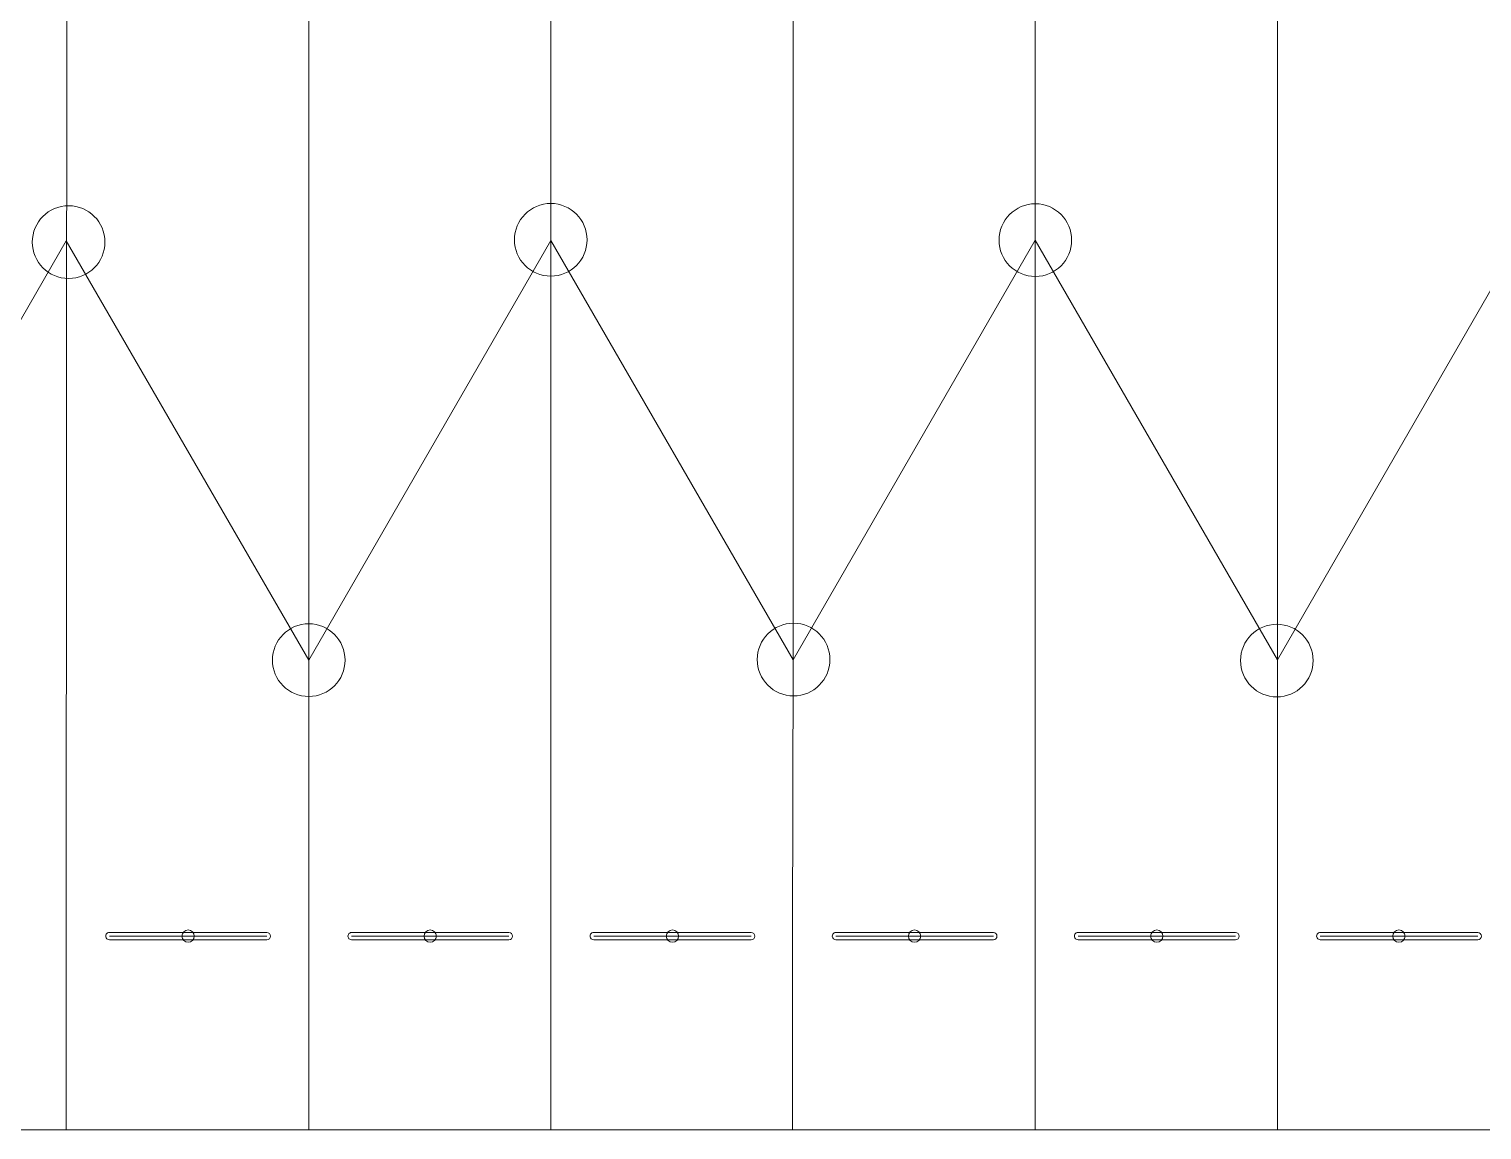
# Model space of a CAD drawing. Header units: inches. Extents: x -10.7 to 7.9, y 1.5 to 5.1.
# Drawn here: x 3.187 to 5.549, y 1.509 to 3.299 of the extents above; entities that cross this region are included whole.
import ezdxf
from ezdxf.lldxf.tags import DXFTag

# ---------------------------------------------------------------- set-up
doc = ezdxf.new("R2010")
doc.units = ezdxf.units.IN
doc.header["$MEASUREMENT"] = 0
doc.layers.add('SLD-0', color=7, linetype='Continuous')
tags = doc.linetypes.add('New Line205', pattern=[2, 1, -1]).pattern_tags.tags
tags[6:7] = [DXFTag(74, 4), DXFTag(75, 0), DXFTag(340, '0'), DXFTag(46, 1.0), DXFTag(50, 0.0), DXFTag(44, 0.0), DXFTag(45, 0.0)]
tags[4:5] = [DXFTag(74, 4), DXFTag(75, 0), DXFTag(340, '0'), DXFTag(46, 1.0), DXFTag(50, 0.0), DXFTag(44, 0.0), DXFTag(45, 0.0)]
tags = doc.linetypes.add('New Line206', pattern=[2, 1, -1]).pattern_tags.tags
tags[6:7] = [DXFTag(74, 4), DXFTag(75, 0), DXFTag(340, '0'), DXFTag(46, 1.0), DXFTag(50, 0.0), DXFTag(44, 0.0), DXFTag(45, 0.0)]
tags[4:5] = [DXFTag(74, 4), DXFTag(75, 0), DXFTag(340, '0'), DXFTag(46, 1.0), DXFTag(50, 0.0), DXFTag(44, 0.0), DXFTag(45, 0.0)]
tags = doc.linetypes.add('New Line218', pattern=[0.8, 0.5, -0.1, 0.1, -0.1]).pattern_tags.tags
tags[10:11] = [DXFTag(74, 4), DXFTag(75, 0), DXFTag(340, '0'), DXFTag(46, 1.0), DXFTag(50, 0.0), DXFTag(44, 0.0), DXFTag(45, 0.0)]
tags[8:9] = [DXFTag(74, 4), DXFTag(75, 0), DXFTag(340, '0'), DXFTag(46, 1.0), DXFTag(50, 0.0), DXFTag(44, 0.0), DXFTag(45, 0.0)]
tags[6:7] = [DXFTag(74, 4), DXFTag(75, 0), DXFTag(340, '0'), DXFTag(46, 1.0), DXFTag(50, 0.0), DXFTag(44, 0.0), DXFTag(45, 0.0)]
tags[4:5] = [DXFTag(74, 4), DXFTag(75, 0), DXFTag(340, '0'), DXFTag(46, 1.0), DXFTag(50, 0.0), DXFTag(44, 0.0), DXFTag(45, 0.0)]
tags = doc.linetypes.add('New Line219', pattern=[0.8, 0.5, -0.1, 0.1, -0.1]).pattern_tags.tags
tags[10:11] = [DXFTag(74, 4), DXFTag(75, 0), DXFTag(340, '0'), DXFTag(46, 1.0), DXFTag(50, 0.0), DXFTag(44, 0.0), DXFTag(45, 0.0)]
tags[8:9] = [DXFTag(74, 4), DXFTag(75, 0), DXFTag(340, '0'), DXFTag(46, 1.0), DXFTag(50, 0.0), DXFTag(44, 0.0), DXFTag(45, 0.0)]
tags[6:7] = [DXFTag(74, 4), DXFTag(75, 0), DXFTag(340, '0'), DXFTag(46, 1.0), DXFTag(50, 0.0), DXFTag(44, 0.0), DXFTag(45, 0.0)]
tags[4:5] = [DXFTag(74, 4), DXFTag(75, 0), DXFTag(340, '0'), DXFTag(46, 1.0), DXFTag(50, 0.0), DXFTag(44, 0.0), DXFTag(45, 0.0)]
tags = doc.linetypes.add('New Line220', pattern=[0.8, 0.5, -0.1, 0.1, -0.1]).pattern_tags.tags
tags[10:11] = [DXFTag(74, 4), DXFTag(75, 0), DXFTag(340, '0'), DXFTag(46, 1.0), DXFTag(50, 0.0), DXFTag(44, 0.0), DXFTag(45, 0.0)]
tags[8:9] = [DXFTag(74, 4), DXFTag(75, 0), DXFTag(340, '0'), DXFTag(46, 1.0), DXFTag(50, 0.0), DXFTag(44, 0.0), DXFTag(45, 0.0)]
tags[6:7] = [DXFTag(74, 4), DXFTag(75, 0), DXFTag(340, '0'), DXFTag(46, 1.0), DXFTag(50, 0.0), DXFTag(44, 0.0), DXFTag(45, 0.0)]
tags[4:5] = [DXFTag(74, 4), DXFTag(75, 0), DXFTag(340, '0'), DXFTag(46, 1.0), DXFTag(50, 0.0), DXFTag(44, 0.0), DXFTag(45, 0.0)]
tags = doc.linetypes.add('New Line222', pattern=[0.8, 0.5, -0.1, 0.1, -0.1]).pattern_tags.tags
tags[10:11] = [DXFTag(74, 4), DXFTag(75, 0), DXFTag(340, '0'), DXFTag(46, 1.0), DXFTag(50, 0.0), DXFTag(44, 0.0), DXFTag(45, 0.0)]
tags[8:9] = [DXFTag(74, 4), DXFTag(75, 0), DXFTag(340, '0'), DXFTag(46, 1.0), DXFTag(50, 0.0), DXFTag(44, 0.0), DXFTag(45, 0.0)]
tags[6:7] = [DXFTag(74, 4), DXFTag(75, 0), DXFTag(340, '0'), DXFTag(46, 1.0), DXFTag(50, 0.0), DXFTag(44, 0.0), DXFTag(45, 0.0)]
tags[4:5] = [DXFTag(74, 4), DXFTag(75, 0), DXFTag(340, '0'), DXFTag(46, 1.0), DXFTag(50, 0.0), DXFTag(44, 0.0), DXFTag(45, 0.0)]
tags = doc.linetypes.add('New Line223', pattern=[0.8, 0.5, -0.1, 0.1, -0.1]).pattern_tags.tags
tags[10:11] = [DXFTag(74, 4), DXFTag(75, 0), DXFTag(340, '0'), DXFTag(46, 1.0), DXFTag(50, 0.0), DXFTag(44, 0.0), DXFTag(45, 0.0)]
tags[8:9] = [DXFTag(74, 4), DXFTag(75, 0), DXFTag(340, '0'), DXFTag(46, 1.0), DXFTag(50, 0.0), DXFTag(44, 0.0), DXFTag(45, 0.0)]
tags[6:7] = [DXFTag(74, 4), DXFTag(75, 0), DXFTag(340, '0'), DXFTag(46, 1.0), DXFTag(50, 0.0), DXFTag(44, 0.0), DXFTag(45, 0.0)]
tags[4:5] = [DXFTag(74, 4), DXFTag(75, 0), DXFTag(340, '0'), DXFTag(46, 1.0), DXFTag(50, 0.0), DXFTag(44, 0.0), DXFTag(45, 0.0)]
tags = doc.linetypes.add('New Line225', pattern=[0.8, 0.5, -0.1, 0.1, -0.1]).pattern_tags.tags
tags[10:11] = [DXFTag(74, 4), DXFTag(75, 0), DXFTag(340, '0'), DXFTag(46, 1.0), DXFTag(50, 0.0), DXFTag(44, 0.0), DXFTag(45, 0.0)]
tags[8:9] = [DXFTag(74, 4), DXFTag(75, 0), DXFTag(340, '0'), DXFTag(46, 1.0), DXFTag(50, 0.0), DXFTag(44, 0.0), DXFTag(45, 0.0)]
tags[6:7] = [DXFTag(74, 4), DXFTag(75, 0), DXFTag(340, '0'), DXFTag(46, 1.0), DXFTag(50, 0.0), DXFTag(44, 0.0), DXFTag(45, 0.0)]
tags[4:5] = [DXFTag(74, 4), DXFTag(75, 0), DXFTag(340, '0'), DXFTag(46, 1.0), DXFTag(50, 0.0), DXFTag(44, 0.0), DXFTag(45, 0.0)]
tags = doc.linetypes.add('New Line233', pattern=[2, 1, -1]).pattern_tags.tags
tags[6:7] = [DXFTag(74, 4), DXFTag(75, 0), DXFTag(340, '0'), DXFTag(46, 1.0), DXFTag(50, 0.0), DXFTag(44, 0.0), DXFTag(45, 0.0)]
tags[4:5] = [DXFTag(74, 4), DXFTag(75, 0), DXFTag(340, '0'), DXFTag(46, 1.0), DXFTag(50, 0.0), DXFTag(44, 0.0), DXFTag(45, 0.0)]
tags = doc.linetypes.add('New Line239', pattern=[2, 1, -1]).pattern_tags.tags
tags[6:7] = [DXFTag(74, 4), DXFTag(75, 0), DXFTag(340, '0'), DXFTag(46, 1.0), DXFTag(50, 0.0), DXFTag(44, 0.0), DXFTag(45, 0.0)]
tags[4:5] = [DXFTag(74, 4), DXFTag(75, 0), DXFTag(340, '0'), DXFTag(46, 1.0), DXFTag(50, 0.0), DXFTag(44, 0.0), DXFTag(45, 0.0)]
tags = doc.linetypes.add('New Line240', pattern=[2, 1, -1]).pattern_tags.tags
tags[6:7] = [DXFTag(74, 4), DXFTag(75, 0), DXFTag(340, '0'), DXFTag(46, 1.0), DXFTag(50, 0.0), DXFTag(44, 0.0), DXFTag(45, 0.0)]
tags[4:5] = [DXFTag(74, 4), DXFTag(75, 0), DXFTag(340, '0'), DXFTag(46, 1.0), DXFTag(50, 0.0), DXFTag(44, 0.0), DXFTag(45, 0.0)]
tags = doc.linetypes.add('New Line241', pattern=[2, 1, -1]).pattern_tags.tags
tags[6:7] = [DXFTag(74, 4), DXFTag(75, 0), DXFTag(340, '0'), DXFTag(46, 1.0), DXFTag(50, 0.0), DXFTag(44, 0.0), DXFTag(45, 0.0)]
tags[4:5] = [DXFTag(74, 4), DXFTag(75, 0), DXFTag(340, '0'), DXFTag(46, 1.0), DXFTag(50, 0.0), DXFTag(44, 0.0), DXFTag(45, 0.0)]
tags = doc.linetypes.add('New Line242', pattern=[2, 1, -1]).pattern_tags.tags
tags[6:7] = [DXFTag(74, 4), DXFTag(75, 0), DXFTag(340, '0'), DXFTag(46, 1.0), DXFTag(50, 0.0), DXFTag(44, 0.0), DXFTag(45, 0.0)]
tags[4:5] = [DXFTag(74, 4), DXFTag(75, 0), DXFTag(340, '0'), DXFTag(46, 1.0), DXFTag(50, 0.0), DXFTag(44, 0.0), DXFTag(45, 0.0)]
tags = doc.linetypes.add('New Line243', pattern=[2, 1, -1]).pattern_tags.tags
tags[6:7] = [DXFTag(74, 4), DXFTag(75, 0), DXFTag(340, '0'), DXFTag(46, 1.0), DXFTag(50, 0.0), DXFTag(44, 0.0), DXFTag(45, 0.0)]
tags[4:5] = [DXFTag(74, 4), DXFTag(75, 0), DXFTag(340, '0'), DXFTag(46, 1.0), DXFTag(50, 0.0), DXFTag(44, 0.0), DXFTag(45, 0.0)]
tags = doc.linetypes.add('New Line244', pattern=[2, 1, -1]).pattern_tags.tags
tags[6:7] = [DXFTag(74, 4), DXFTag(75, 0), DXFTag(340, '0'), DXFTag(46, 1.0), DXFTag(50, 0.0), DXFTag(44, 0.0), DXFTag(45, 0.0)]
tags[4:5] = [DXFTag(74, 4), DXFTag(75, 0), DXFTag(340, '0'), DXFTag(46, 1.0), DXFTag(50, 0.0), DXFTag(44, 0.0), DXFTag(45, 0.0)]
tags = doc.linetypes.add('New Line247', pattern=[2, 1, -1]).pattern_tags.tags
tags[6:7] = [DXFTag(74, 4), DXFTag(75, 0), DXFTag(340, '0'), DXFTag(46, 1.0), DXFTag(50, 0.0), DXFTag(44, 0.0), DXFTag(45, 0.0)]
tags[4:5] = [DXFTag(74, 4), DXFTag(75, 0), DXFTag(340, '0'), DXFTag(46, 1.0), DXFTag(50, 0.0), DXFTag(44, 0.0), DXFTag(45, 0.0)]
tags = doc.linetypes.add('New Line253', pattern=[2, 1, -1]).pattern_tags.tags
tags[6:7] = [DXFTag(74, 4), DXFTag(75, 0), DXFTag(340, '0'), DXFTag(46, 1.0), DXFTag(50, 0.0), DXFTag(44, 0.0), DXFTag(45, 0.0)]
tags[4:5] = [DXFTag(74, 4), DXFTag(75, 0), DXFTag(340, '0'), DXFTag(46, 1.0), DXFTag(50, 0.0), DXFTag(44, 0.0), DXFTag(45, 0.0)]
tags = doc.linetypes.add('New Line254', pattern=[2, 1, -1]).pattern_tags.tags
tags[6:7] = [DXFTag(74, 4), DXFTag(75, 0), DXFTag(340, '0'), DXFTag(46, 1.0), DXFTag(50, 0.0), DXFTag(44, 0.0), DXFTag(45, 0.0)]
tags[4:5] = [DXFTag(74, 4), DXFTag(75, 0), DXFTag(340, '0'), DXFTag(46, 1.0), DXFTag(50, 0.0), DXFTag(44, 0.0), DXFTag(45, 0.0)]
tags = doc.linetypes.add('New Line255', pattern=[2, 1, -1]).pattern_tags.tags
tags[6:7] = [DXFTag(74, 4), DXFTag(75, 0), DXFTag(340, '0'), DXFTag(46, 1.0), DXFTag(50, 0.0), DXFTag(44, 0.0), DXFTag(45, 0.0)]
tags[4:5] = [DXFTag(74, 4), DXFTag(75, 0), DXFTag(340, '0'), DXFTag(46, 1.0), DXFTag(50, 0.0), DXFTag(44, 0.0), DXFTag(45, 0.0)]
tags = doc.linetypes.add('New Line256', pattern=[2, 1, -1]).pattern_tags.tags
tags[6:7] = [DXFTag(74, 4), DXFTag(75, 0), DXFTag(340, '0'), DXFTag(46, 1.0), DXFTag(50, 0.0), DXFTag(44, 0.0), DXFTag(45, 0.0)]
tags[4:5] = [DXFTag(74, 4), DXFTag(75, 0), DXFTag(340, '0'), DXFTag(46, 1.0), DXFTag(50, 0.0), DXFTag(44, 0.0), DXFTag(45, 0.0)]
tags = doc.linetypes.add('New Line257', pattern=[2, 1, -1]).pattern_tags.tags
tags[6:7] = [DXFTag(74, 4), DXFTag(75, 0), DXFTag(340, '0'), DXFTag(46, 1.0), DXFTag(50, 0.0), DXFTag(44, 0.0), DXFTag(45, 0.0)]
tags[4:5] = [DXFTag(74, 4), DXFTag(75, 0), DXFTag(340, '0'), DXFTag(46, 1.0), DXFTag(50, 0.0), DXFTag(44, 0.0), DXFTag(45, 0.0)]
tags = doc.linetypes.add('New Line258', pattern=[2, 1, -1]).pattern_tags.tags
tags[6:7] = [DXFTag(74, 4), DXFTag(75, 0), DXFTag(340, '0'), DXFTag(46, 1.0), DXFTag(50, 0.0), DXFTag(44, 0.0), DXFTag(45, 0.0)]
tags[4:5] = [DXFTag(74, 4), DXFTag(75, 0), DXFTag(340, '0'), DXFTag(46, 1.0), DXFTag(50, 0.0), DXFTag(44, 0.0), DXFTag(45, 0.0)]
tags = doc.linetypes.add('New Line264', pattern=[2, 1, -1]).pattern_tags.tags
tags[6:7] = [DXFTag(74, 4), DXFTag(75, 0), DXFTag(340, '0'), DXFTag(46, 1.0), DXFTag(50, 0.0), DXFTag(44, 0.0), DXFTag(45, 0.0)]
tags[4:5] = [DXFTag(74, 4), DXFTag(75, 0), DXFTag(340, '0'), DXFTag(46, 1.0), DXFTag(50, 0.0), DXFTag(44, 0.0), DXFTag(45, 0.0)]
tags = doc.linetypes.add('New Line265', pattern=[2, 1, -1]).pattern_tags.tags
tags[6:7] = [DXFTag(74, 4), DXFTag(75, 0), DXFTag(340, '0'), DXFTag(46, 1.0), DXFTag(50, 0.0), DXFTag(44, 0.0), DXFTag(45, 0.0)]
tags[4:5] = [DXFTag(74, 4), DXFTag(75, 0), DXFTag(340, '0'), DXFTag(46, 1.0), DXFTag(50, 0.0), DXFTag(44, 0.0), DXFTag(45, 0.0)]
tags = doc.linetypes.add('New Line266', pattern=[2, 1, -1]).pattern_tags.tags
tags[6:7] = [DXFTag(74, 4), DXFTag(75, 0), DXFTag(340, '0'), DXFTag(46, 1.0), DXFTag(50, 0.0), DXFTag(44, 0.0), DXFTag(45, 0.0)]
tags[4:5] = [DXFTag(74, 4), DXFTag(75, 0), DXFTag(340, '0'), DXFTag(46, 1.0), DXFTag(50, 0.0), DXFTag(44, 0.0), DXFTag(45, 0.0)]
tags = doc.linetypes.add('New Line267', pattern=[2, 1, -1]).pattern_tags.tags
tags[6:7] = [DXFTag(74, 4), DXFTag(75, 0), DXFTag(340, '0'), DXFTag(46, 1.0), DXFTag(50, 0.0), DXFTag(44, 0.0), DXFTag(45, 0.0)]
tags[4:5] = [DXFTag(74, 4), DXFTag(75, 0), DXFTag(340, '0'), DXFTag(46, 1.0), DXFTag(50, 0.0), DXFTag(44, 0.0), DXFTag(45, 0.0)]
tags = doc.linetypes.add('New Line269', pattern=[2, 1, -1]).pattern_tags.tags
tags[6:7] = [DXFTag(74, 4), DXFTag(75, 0), DXFTag(340, '0'), DXFTag(46, 1.0), DXFTag(50, 0.0), DXFTag(44, 0.0), DXFTag(45, 0.0)]
tags[4:5] = [DXFTag(74, 4), DXFTag(75, 0), DXFTag(340, '0'), DXFTag(46, 1.0), DXFTag(50, 0.0), DXFTag(44, 0.0), DXFTag(45, 0.0)]
tags = doc.linetypes.add('New Line270', pattern=[2, 1, -1]).pattern_tags.tags
tags[6:7] = [DXFTag(74, 4), DXFTag(75, 0), DXFTag(340, '0'), DXFTag(46, 1.0), DXFTag(50, 0.0), DXFTag(44, 0.0), DXFTag(45, 0.0)]
tags[4:5] = [DXFTag(74, 4), DXFTag(75, 0), DXFTag(340, '0'), DXFTag(46, 1.0), DXFTag(50, 0.0), DXFTag(44, 0.0), DXFTag(45, 0.0)]
tags = doc.linetypes.add('New Line271', pattern=[2, 1, -1]).pattern_tags.tags
tags[6:7] = [DXFTag(74, 4), DXFTag(75, 0), DXFTag(340, '0'), DXFTag(46, 1.0), DXFTag(50, 0.0), DXFTag(44, 0.0), DXFTag(45, 0.0)]
tags[4:5] = [DXFTag(74, 4), DXFTag(75, 0), DXFTag(340, '0'), DXFTag(46, 1.0), DXFTag(50, 0.0), DXFTag(44, 0.0), DXFTag(45, 0.0)]
tags = doc.linetypes.add('New Line272', pattern=[2, 1, -1]).pattern_tags.tags
tags[6:7] = [DXFTag(74, 4), DXFTag(75, 0), DXFTag(340, '0'), DXFTag(46, 1.0), DXFTag(50, 0.0), DXFTag(44, 0.0), DXFTag(45, 0.0)]
tags[4:5] = [DXFTag(74, 4), DXFTag(75, 0), DXFTag(340, '0'), DXFTag(46, 1.0), DXFTag(50, 0.0), DXFTag(44, 0.0), DXFTag(45, 0.0)]

msp = doc.modelspace()

# ---------------------------------------------------------------- linework, layer by layer
at = {"layer": 'SLD-0', "color": 5, "linetype": 'New Line233', "lineweight": 9}
msp.add_open_spline([(3.2474, 1.8243), (3.2474, 1.8243), (3.2491, 4.97), (3.2491, 4.97)], degree=3, dxfattribs=at)
at = {"layer": 'SLD-0', "color": 5, "linetype": 'New Line206', "lineweight": 9}
msp.add_open_spline([(3.6415, 2.2729), (3.6415, 2.2729), (3.6411, 4.5258), (3.6411, 4.5258)], degree=3, dxfattribs=at)
at = {"layer": 'SLD-0', "color": 5, "linetype": 'New Line267', "lineweight": 9}
msp.add_open_spline([(4.4289, 2.2733), (4.4289, 2.2733), (4.4286, 4.5259), (4.4286, 4.5259)], degree=3, dxfattribs=at)
at = {"layer": 'SLD-0', "color": 5, "linetype": 'New Line272', "lineweight": 9}
msp.add_open_spline([(5.2163, 2.2736), (5.2163, 2.2736), (5.2161, 4.526), (5.2161, 4.526)], degree=3, dxfattribs=at)
at = {"layer": 'SLD-0', "color": 5, "linetype": 'New Line265', "lineweight": 9}
msp.add_open_spline([(4.0348, 2.955), (4.0348, 2.955), (4.0348, 3.8438), (4.0348, 3.8438)], degree=3, dxfattribs=at)
at = {"layer": 'SLD-0', "color": 5, "linetype": 'New Line270', "lineweight": 9}
msp.add_open_spline([(4.8222, 2.9554), (4.8222, 2.9554), (4.8224, 3.8439), (4.8224, 3.8439)], degree=3, dxfattribs=at)
at = {"layer": 'SLD-0', "lineweight": 9}
for points in [[(3.3102, 2.9524), (3.3102, 2.985), (3.2838, 3.0115), (3.2512, 3.0115), (3.2512, 3.0115), (3.2185, 3.0115), (3.1921, 2.985), (3.1921, 2.9524), (3.1921, 2.9524), (3.1921, 2.9198), (3.2185, 2.8934), (3.2512, 2.8934), (3.2512, 2.8934), (3.2838, 2.8934), (3.3102, 2.9198), (3.3102, 2.9524)], [(4.0939, 2.9561), (4.0939, 2.9887), (4.0675, 3.0152), (4.0349, 3.0152), (4.0349, 3.0152), (4.0023, 3.0152), (3.9758, 2.9887), (3.9758, 2.9561), (3.9758, 2.9561), (3.9758, 2.9235), (4.0023, 2.8971), (4.0349, 2.8971), (4.0349, 2.8971), (4.0675, 2.8971), (4.0939, 2.9235), (4.0939, 2.9561)], [(4.8817, 2.9556), (4.8817, 2.9882), (4.8553, 3.0147), (4.8227, 3.0147), (4.8227, 3.0147), (4.79, 3.0147), (4.7636, 2.9882), (4.7636, 2.9556), (4.7636, 2.9556), (4.7636, 2.923), (4.79, 2.8965), (4.8227, 2.8965), (4.8227, 2.8965), (4.8553, 2.8965), (4.8817, 2.923), (4.8817, 2.9556)], [(3.7005, 2.2729), (3.7005, 2.3055), (3.6741, 2.332), (3.6415, 2.332), (3.6415, 2.332), (3.6088, 2.332), (3.5824, 2.3055), (3.5824, 2.2729), (3.5824, 2.2729), (3.5824, 2.2403), (3.6088, 2.2139), (3.6415, 2.2139), (3.6415, 2.2139), (3.6741, 2.2139), (3.7005, 2.2403), (3.7005, 2.2729)], [(4.4887, 2.2739), (4.4887, 2.3065), (4.4623, 2.333), (4.4297, 2.333), (4.4297, 2.333), (4.3971, 2.333), (4.3706, 2.3065), (4.3706, 2.2739), (4.3706, 2.2739), (4.3706, 2.2413), (4.3971, 2.2148), (4.4297, 2.2148), (4.4297, 2.2148), (4.4623, 2.2148), (4.4887, 2.2413), (4.4887, 2.2739)], [(5.2743, 2.2722), (5.2743, 2.3048), (5.2479, 2.3312), (5.2153, 2.3312), (5.2153, 2.3312), (5.1826, 2.3312), (5.1562, 2.3048), (5.1562, 2.2722), (5.1562, 2.2722), (5.1562, 2.2396), (5.1826, 2.2131), (5.2153, 2.2131), (5.2153, 2.2131), (5.2479, 2.2131), (5.2743, 2.2396), (5.2743, 2.2722)], [(3.4553, 1.8243), (3.4553, 1.8298), (3.4508, 1.8343), (3.4453, 1.8343), (3.4453, 1.8343), (3.4398, 1.8343), (3.4353, 1.8298), (3.4353, 1.8243), (3.4353, 1.8243), (3.4353, 1.8188), (3.4398, 1.8143), (3.4453, 1.8143), (3.4453, 1.8143), (3.4508, 1.8143), (3.4553, 1.8188), (3.4553, 1.8243)], [(3.849, 1.8243), (3.849, 1.8298), (3.8445, 1.8343), (3.839, 1.8343), (3.839, 1.8343), (3.8335, 1.8343), (3.829, 1.8298), (3.829, 1.8243), (3.829, 1.8243), (3.829, 1.8187), (3.8335, 1.8143), (3.839, 1.8143), (3.839, 1.8143), (3.8445, 1.8143), (3.849, 1.8187), (3.849, 1.8243)], [(4.2427, 1.8243), (4.2427, 1.8298), (4.2383, 1.8343), (4.2327, 1.8343), (4.2327, 1.8343), (4.2272, 1.8343), (4.2227, 1.8298), (4.2227, 1.8243), (4.2227, 1.8243), (4.2227, 1.8188), (4.2272, 1.8143), (4.2327, 1.8143), (4.2327, 1.8143), (4.2383, 1.8143), (4.2427, 1.8188), (4.2427, 1.8243)], [(4.6364, 1.8243), (4.6364, 1.8298), (4.6319, 1.8343), (4.6264, 1.8343), (4.6264, 1.8343), (4.6209, 1.8343), (4.6164, 1.8298), (4.6164, 1.8243), (4.6164, 1.8243), (4.6164, 1.8188), (4.6209, 1.8143), (4.6264, 1.8143), (4.6264, 1.8143), (4.6319, 1.8143), (4.6364, 1.8188), (4.6364, 1.8243)], [(5.0301, 1.8243), (5.0301, 1.8298), (5.0256, 1.8343), (5.0201, 1.8343), (5.0201, 1.8343), (5.0146, 1.8343), (5.0101, 1.8298), (5.0101, 1.8243), (5.0101, 1.8243), (5.0101, 1.8188), (5.0146, 1.8143), (5.0201, 1.8143), (5.0201, 1.8143), (5.0256, 1.8143), (5.0301, 1.8188), (5.0301, 1.8243)], [(5.4238, 1.8243), (5.4238, 1.8298), (5.4193, 1.8343), (5.4138, 1.8343), (5.4138, 1.8343), (5.4083, 1.8343), (5.4038, 1.8298), (5.4038, 1.8243), (5.4038, 1.8243), (5.4038, 1.8188), (5.4083, 1.8143), (5.4138, 1.8143), (5.4138, 1.8143), (5.4193, 1.8143), (5.4238, 1.8188), (5.4238, 1.8243)]]:
    msp.add_open_spline(points, degree=3, knots=[0, 0, 0, 0, 0.2, 0.2, 0.2, 0.2, 0.4, 0.4, 0.4, 0.4, 0.6, 0.6, 0.6, 0.6, 1, 1, 1, 1], dxfattribs=at)
at = {"layer": 'SLD-0', "color": 5, "linetype": 'New Line239', "lineweight": 9}
msp.add_open_spline([(2.8541, 2.2725), (2.8541, 2.2725), (3.2474, 2.9546), (3.2474, 2.9546)], degree=3, dxfattribs=at)
at = {"layer": 'SLD-0', "color": 5, "linetype": 'New Line240', "lineweight": 9}
msp.add_open_spline([(3.2474, 2.9546), (3.2474, 2.9546), (3.6415, 2.2729), (3.6415, 2.2729)], degree=3, dxfattribs=at)
at = {"layer": 'SLD-0', "color": 5, "linetype": 'New Line241', "lineweight": 9}
msp.add_open_spline([(3.6415, 2.2729), (3.6415, 2.2729), (4.0348, 2.955), (4.0348, 2.955)], degree=3, dxfattribs=at)
at = {"layer": 'SLD-0', "color": 5, "linetype": 'New Line242', "lineweight": 9}
msp.add_open_spline([(4.0348, 2.955), (4.0348, 2.955), (4.4289, 2.2733), (4.4289, 2.2733)], degree=3, dxfattribs=at)
at = {"layer": 'SLD-0', "color": 5, "linetype": 'New Line264', "lineweight": 9}
msp.add_open_spline([(4.0348, 1.8243), (4.0348, 1.8243), (4.0348, 2.955), (4.0348, 2.955)], degree=3, dxfattribs=at)
at = {"layer": 'SLD-0', "color": 5, "linetype": 'New Line243', "lineweight": 9}
msp.add_open_spline([(4.4289, 2.2733), (4.4289, 2.2733), (4.8222, 2.9554), (4.8222, 2.9554)], degree=3, dxfattribs=at)
at = {"layer": 'SLD-0', "color": 5, "linetype": 'New Line244', "lineweight": 9}
msp.add_open_spline([(4.8222, 2.9554), (4.8222, 2.9554), (5.2163, 2.2736), (5.2163, 2.2736)], degree=3, dxfattribs=at)
at = {"layer": 'SLD-0', "color": 5, "linetype": 'New Line269', "lineweight": 9}
msp.add_open_spline([(4.8222, 1.8243), (4.8222, 1.8243), (4.8222, 2.9554), (4.8222, 2.9554)], degree=3, dxfattribs=at)
at = {"layer": 'SLD-0', "color": 5, "linetype": 'New Line247', "lineweight": 9}
msp.add_open_spline([(5.2163, 2.2736), (5.2163, 2.2736), (5.6096, 2.9557), (5.6096, 2.9557)], degree=3, dxfattribs=at)
at = {"layer": 'SLD-0', "color": 5, "linetype": 'New Line205', "lineweight": 9}
msp.add_open_spline([(3.6415, 1.8243), (3.6415, 1.8243), (3.6415, 2.2729), (3.6415, 2.2729)], degree=3, dxfattribs=at)
at = {"layer": 'SLD-0', "color": 5, "linetype": 'New Line266', "lineweight": 9}
msp.add_open_spline([(4.4278, 1.8243), (4.4278, 1.8243), (4.4289, 2.2733), (4.4289, 2.2733)], degree=3, dxfattribs=at)
at = {"layer": 'SLD-0', "color": 5, "linetype": 'New Line271', "lineweight": 9}
msp.add_open_spline([(5.2163, 1.8243), (5.2163, 1.8243), (5.2163, 2.2736), (5.2163, 2.2736)], degree=3, dxfattribs=at)
at = {"layer": 'SLD-0', "color": 5, "linetype": 'New Line253', "lineweight": 9}
msp.add_open_spline([(3.2474, 1.5093), (3.2474, 1.5093), (3.2474, 1.8243), (3.2474, 1.8243)], degree=3, dxfattribs=at)
at = {"layer": 'SLD-0', "color": 179, "lineweight": 9}
for points, knots in [([(3.3174, 1.8302), (3.3153, 1.8302), (3.3133, 1.8291), (3.3123, 1.8273), (3.3123, 1.8273), (3.3112, 1.8254), (3.3112, 1.8232), (3.3123, 1.8213), (3.3123, 1.8213), (3.3133, 1.8195), (3.3153, 1.8184), (3.3174, 1.8184)], [0, 0, 0, 0, 0.25, 0.25, 0.25, 0.25, 0.5, 0.5, 0.5, 0.5, 1, 1, 1, 1]), ([(3.5733, 1.8184), (3.5765, 1.8184), (3.5792, 1.821), (3.5792, 1.8243), (3.5792, 1.8243), (3.5792, 1.8276), (3.5765, 1.8302), (3.5733, 1.8302)], [0, 0, 0, 0, 0.333333, 0.333333, 0.333333, 0.333333, 1, 1, 1, 1]), ([(3.711, 1.8302), (3.7089, 1.8302), (3.707, 1.829), (3.7059, 1.8272), (3.7059, 1.8272), (3.7049, 1.8254), (3.7049, 1.8231), (3.7059, 1.8213), (3.7059, 1.8213), (3.707, 1.8195), (3.7089, 1.8184), (3.711, 1.8184)], [0, 0, 0, 0, 0.25, 0.25, 0.25, 0.25, 0.5, 0.5, 0.5, 0.5, 1, 1, 1, 1]), ([(3.9669, 1.8184), (3.9702, 1.8184), (3.9729, 1.821), (3.9729, 1.8243), (3.9729, 1.8243), (3.9729, 1.8275), (3.9702, 1.8302), (3.9669, 1.8302)], [0, 0, 0, 0, 0.333333, 0.333333, 0.333333, 0.333333, 1, 1, 1, 1]), ([(4.1048, 1.8302), (4.1027, 1.8302), (4.1007, 1.8291), (4.0997, 1.8273), (4.0997, 1.8273), (4.0986, 1.8254), (4.0986, 1.8232), (4.0997, 1.8214), (4.0997, 1.8214), (4.1007, 1.8195), (4.1027, 1.8184), (4.1048, 1.8184)], [0, 0, 0, 0, 0.25, 0.25, 0.25, 0.25, 0.5, 0.5, 0.5, 0.5, 1, 1, 1, 1]), ([(4.3607, 1.8184), (4.3639, 1.8184), (4.3666, 1.821), (4.3666, 1.8243), (4.3666, 1.8243), (4.3666, 1.8276), (4.3639, 1.8302), (4.3607, 1.8302)], [0, 0, 0, 0, 0.333333, 0.333333, 0.333333, 0.333333, 1, 1, 1, 1]), ([(4.4985, 1.8302), (4.4964, 1.8302), (4.4944, 1.8291), (4.4933, 1.8273), (4.4933, 1.8273), (4.4923, 1.8254), (4.4923, 1.8232), (4.4933, 1.8214), (4.4933, 1.8214), (4.4944, 1.8195), (4.4964, 1.8184), (4.4985, 1.8184)], [0, 0, 0, 0, 0.25, 0.25, 0.25, 0.25, 0.5, 0.5, 0.5, 0.5, 1, 1, 1, 1]), ([(4.7544, 1.8184), (4.7576, 1.8184), (4.7603, 1.8211), (4.7603, 1.8243), (4.7603, 1.8243), (4.7603, 1.8276), (4.7576, 1.8302), (4.7544, 1.8302)], [0, 0, 0, 0, 0.333333, 0.333333, 0.333333, 0.333333, 1, 1, 1, 1]), ([(4.8922, 1.8302), (4.8901, 1.8302), (4.8881, 1.8291), (4.8871, 1.8273), (4.8871, 1.8273), (4.886, 1.8254), (4.886, 1.8232), (4.8871, 1.8214), (4.8871, 1.8214), (4.8881, 1.8195), (4.8901, 1.8184), (4.8922, 1.8184)], [0, 0, 0, 0, 0.25, 0.25, 0.25, 0.25, 0.5, 0.5, 0.5, 0.5, 1, 1, 1, 1]), ([(5.1481, 1.8184), (5.1513, 1.8184), (5.154, 1.821), (5.154, 1.8243), (5.154, 1.8243), (5.154, 1.8276), (5.1513, 1.8302), (5.1481, 1.8302)], [0, 0, 0, 0, 0.333333, 0.333333, 0.333333, 0.333333, 1, 1, 1, 1]), ([(5.2859, 1.8302), (5.2838, 1.8302), (5.2818, 1.8291), (5.2808, 1.8273), (5.2808, 1.8273), (5.2797, 1.8254), (5.2797, 1.8232), (5.2808, 1.8214), (5.2808, 1.8214), (5.2818, 1.8195), (5.2838, 1.8184), (5.2859, 1.8184)], [0, 0, 0, 0, 0.25, 0.25, 0.25, 0.25, 0.5, 0.5, 0.5, 0.5, 1, 1, 1, 1]), ([(5.5418, 1.8184), (5.545, 1.8184), (5.5477, 1.821), (5.5477, 1.8243), (5.5477, 1.8243), (5.5477, 1.8276), (5.545, 1.8302), (5.5418, 1.8302)], [0, 0, 0, 0, 0.333333, 0.333333, 0.333333, 0.333333, 1, 1, 1, 1])]:
    msp.add_open_spline(points, degree=3, knots=knots, dxfattribs=at)
for points in [[(3.5733, 1.8302), (3.5733, 1.8302), (3.3174, 1.8302), (3.3174, 1.8302)], [(3.9669, 1.8302), (3.9669, 1.8302), (3.711, 1.8302), (3.711, 1.8302)], [(4.3607, 1.8302), (4.3607, 1.8302), (4.1048, 1.8302), (4.1048, 1.8302)], [(4.7544, 1.8302), (4.7544, 1.8302), (4.4985, 1.8302), (4.4985, 1.8302)], [(5.1481, 1.8302), (5.1481, 1.8302), (4.8922, 1.8302), (4.8922, 1.8302)], [(5.5418, 1.8302), (5.5418, 1.8302), (5.2859, 1.8302), (5.2859, 1.8302)], [(3.5733, 1.8184), (3.5733, 1.8184), (3.3174, 1.8184), (3.3174, 1.8184)], [(3.9669, 1.8184), (3.9669, 1.8184), (3.711, 1.8184), (3.711, 1.8184)], [(4.3607, 1.8184), (4.3607, 1.8184), (4.1048, 1.8184), (4.1048, 1.8184)], [(4.7544, 1.8184), (4.7544, 1.8184), (4.4985, 1.8184), (4.4985, 1.8184)], [(5.1481, 1.8184), (5.1481, 1.8184), (4.8922, 1.8184), (4.8922, 1.8184)], [(5.5418, 1.8184), (5.5418, 1.8184), (5.2859, 1.8184), (5.2859, 1.8184)]]:
    msp.add_open_spline(points, degree=3, dxfattribs=at)
at = {"layer": 'SLD-0', "color": 179, "linetype": 'New Line225', "lineweight": 9}
msp.add_open_spline([(3.5733, 1.8243), (3.5733, 1.8243), (3.3174, 1.8243), (3.3174, 1.8243)], degree=3, dxfattribs=at)
at = {"layer": 'SLD-0', "color": 5, "linetype": 'New Line254', "lineweight": 9}
msp.add_open_spline([(3.6415, 1.5093), (3.6415, 1.5093), (3.6415, 1.8243), (3.6415, 1.8243)], degree=3, dxfattribs=at)
at = {"layer": 'SLD-0', "color": 179, "linetype": 'New Line223', "lineweight": 9}
msp.add_open_spline([(3.9669, 1.8243), (3.9669, 1.8243), (3.711, 1.8243), (3.711, 1.8243)], degree=3, dxfattribs=at)
at = {"layer": 'SLD-0', "color": 5, "linetype": 'New Line255', "lineweight": 9}
msp.add_open_spline([(4.0348, 1.5093), (4.0348, 1.5093), (4.0348, 1.8243), (4.0348, 1.8243)], degree=3, dxfattribs=at)
at = {"layer": 'SLD-0', "color": 179, "linetype": 'New Line222', "lineweight": 9}
msp.add_open_spline([(4.3607, 1.8243), (4.3607, 1.8243), (4.1048, 1.8243), (4.1048, 1.8243)], degree=3, dxfattribs=at)
at = {"layer": 'SLD-0', "color": 5, "linetype": 'New Line256', "lineweight": 9}
msp.add_open_spline([(4.4278, 1.5093), (4.4278, 1.5093), (4.4278, 1.8243), (4.4278, 1.8243)], degree=3, dxfattribs=at)
at = {"layer": 'SLD-0', "color": 179, "linetype": 'New Line220', "lineweight": 9}
msp.add_open_spline([(4.7544, 1.8243), (4.7544, 1.8243), (4.4985, 1.8243), (4.4985, 1.8243)], degree=3, dxfattribs=at)
at = {"layer": 'SLD-0', "color": 5, "linetype": 'New Line257', "lineweight": 9}
msp.add_open_spline([(4.8222, 1.5093), (4.8222, 1.5093), (4.8222, 1.8243), (4.8222, 1.8243)], degree=3, dxfattribs=at)
at = {"layer": 'SLD-0', "color": 179, "linetype": 'New Line219', "lineweight": 9}
msp.add_open_spline([(5.1481, 1.8243), (5.1481, 1.8243), (4.8922, 1.8243), (4.8922, 1.8243)], degree=3, dxfattribs=at)
at = {"layer": 'SLD-0', "color": 5, "linetype": 'New Line258', "lineweight": 9}
msp.add_open_spline([(5.2163, 1.5093), (5.2163, 1.5093), (5.2163, 1.8243), (5.2163, 1.8243)], degree=3, dxfattribs=at)
at = {"layer": 'SLD-0', "color": 179, "linetype": 'New Line218', "lineweight": 9}
msp.add_open_spline([(5.5418, 1.8243), (5.5418, 1.8243), (5.2859, 1.8243), (5.2859, 1.8243)], degree=3, dxfattribs=at)
at = {"layer": 'SLD-0', "lineweight": 9}
msp.add_open_spline([(1.2775, 1.5093), (1.2775, 1.5093), (7.5781, 1.5093), (7.5781, 1.5093)], degree=3, dxfattribs=at)

doc.saveas('drawing.dxf')
